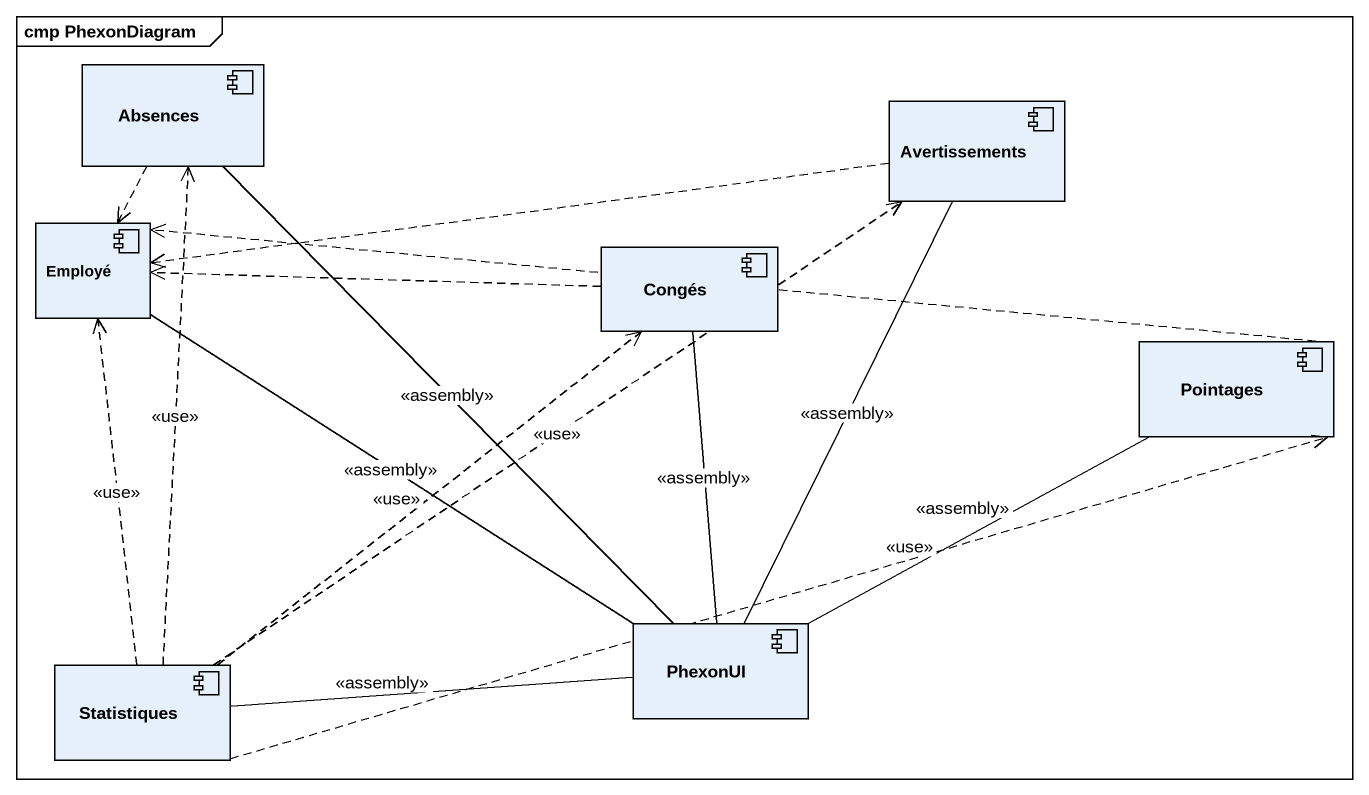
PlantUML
@startuml
mainframe cmp PhexonDiagram
component Absences
component Avertissements
component Employé
component Congés
component Pointages
component Statistiques
component PhexonUI
Absences ..> Employé
Avertissements .left.> Employé
Congés .left.> Employé
Pointages .left.> Employé
Statistiques .up.> Absences : <<use>>
Statistiques .up.> Avertissements : <<use>>
Statistiques .up.> Employé : <<use>>
Statistiques .up.> Congés : <<use>>
Statistiques .right.> Pointages : <<use>>
PhexonUI -up- Absences : <<assembly>>
PhexonUI -up- Avertissements : <<assembly>>
PhexonUI -up- Employé : <<assembly>>
PhexonUI -up- Congés : <<assembly>>
PhexonUI -right- Pointages : <<assembly>>
PhexonUI -left- Statistiques : <<assembly>>
@enduml
